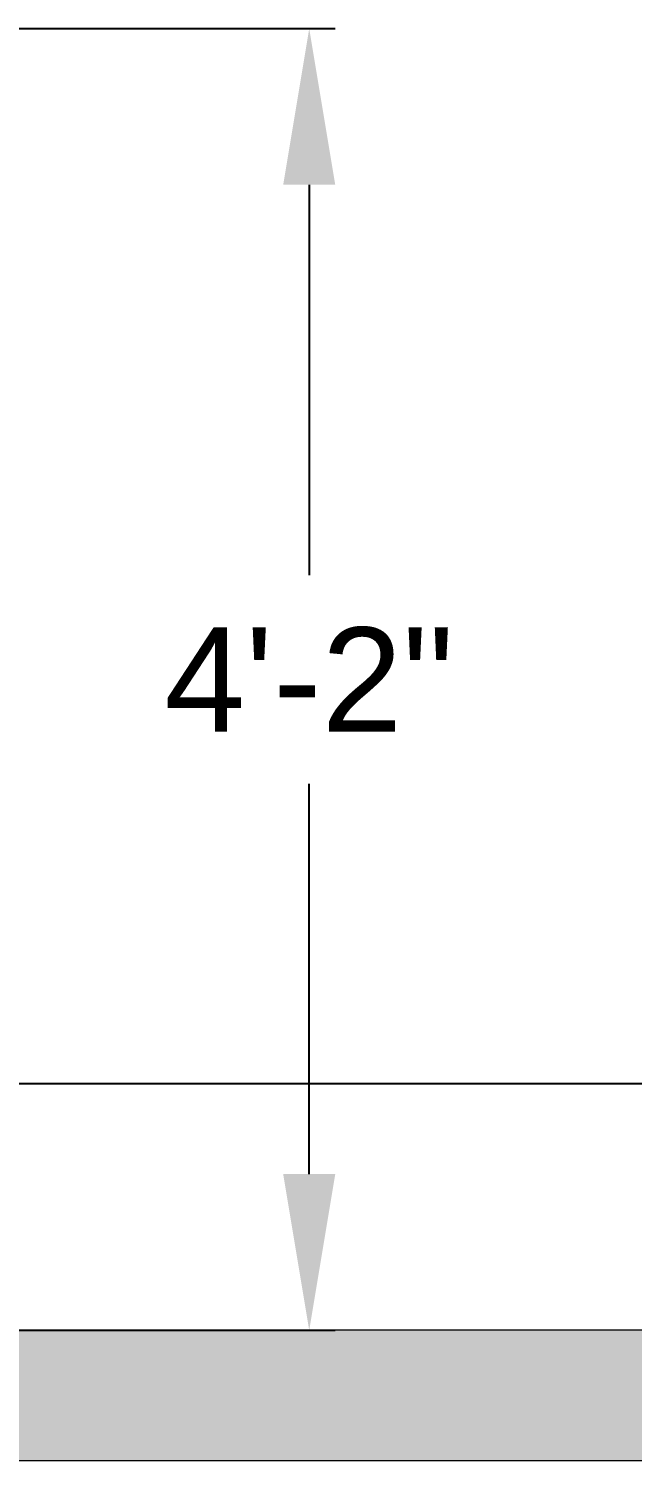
# Model space of a CAD drawing. Header units: inches. Extents: x 14 to 610, y 9 to 600.
# Drawn here: x 145 to 168.2, y 65.5 to 120.5 of the extents above; entities that cross this region are included whole.
import ezdxf

# ---------------------------------------------------------------- set-up
doc = ezdxf.new("R2010")
doc.units = ezdxf.units.IN
doc.header["$MEASUREMENT"] = 0
doc.layers.add('A-FURN', color=7, linetype='Continuous')
doc.layers.add('WALLS', color=30, linetype='Continuous')
doc.styles.get("Standard").update_dxf_attribs({"font": 'arial.ttf'})
doc.dimstyles.new("Jon's Style", dxfattribs={"dimscale": 0, "dimtxt": 4, "dimasz": 6, "dimexe": 1, "dimexo": 2, "dimgap": 2, "dimtad": 0, "dimtih": 1, "dimtoh": 1, "dimdec": 4, "dimzin": 3, "dimdsep": 46, "dimlunit": 4, "dimtxsty": 'Standard', "dimcen": 0.09, "dimadec": 0, "dimazin": 0, "dimtfac": 1, "dimtdec": 4, "dimtofl": 0, "dimtmove": 0, "dimatfit": 3, "dimfxl": 1, "dimtolj": 1, "dimtzin": 0, "dimarcsym": 0})

# ---------------------------------------------------------------- blocks, each defined once
blk = doc.blocks.new('*D61')
at = {"layer": 'A-FURN', "color": 0, "lineweight": -2, "transparency": 16777216}
for p, q in [((60.601, 72.488), (60.601, 80.962)), ((202.549, 72.488), (202.549, 80.962)), ((66.601, 79.962), (120.068, 79.962)), ((196.549, 79.962), (143.083, 79.962))]:
    blk.add_line(p, q, dxfattribs=at)
at = {"layer": 'A-FURN', "color": 0, "transparency": 16777216}
for points in [[(66.601, 80.962), (66.601, 78.962), (60.601, 79.962)], [(196.549, 80.962), (196.549, 78.962), (202.549, 79.962)]]:
    blk.add_solid(points, dxfattribs=at)
at = {"layer": 'Defpoints', "color": 0, "transparency": 16777216}
for p in [(60.601, 79.962), (60.601, 70.488), (202.549, 70.488)]:
    blk.add_point(p, dxfattribs=at)
at = {"layer": 'A-FURN', "color": 0, "transparency": 16777216, "insert": (131.575, 79.962), "char_height": 4, "attachment_point": 5}
blk.add_mtext('\\A1;11\'-9{\\H1x;\\S15/16;}"', dxfattribs=at)
blk = doc.blocks.new('*D47')
at = {"layer": 'A-FURN', "color": 0, "lineweight": -2, "transparency": 16777216}
for p, q in [((133.575, 120.505), (156.802, 120.505)), ((155.802, 114.505), (155.802, 99.505)), ((155.802, 76.488), (155.802, 91.489)), ((133.575, 70.488), (156.802, 70.488))]:
    blk.add_line(p, q, dxfattribs=at)
at = {"layer": 'A-FURN', "color": 0, "transparency": 16777216}
for points in [[(154.802, 114.505), (156.802, 114.505), (155.802, 120.505)], [(154.802, 76.488), (156.802, 76.488), (155.802, 70.488)]]:
    blk.add_solid(points, dxfattribs=at)
at = {"layer": 'Defpoints', "color": 0, "transparency": 16777216}
for p in [(131.575, 120.505), (131.575, 70.488), (155.802, 70.488)]:
    blk.add_point(p, dxfattribs=at)
at = {"layer": 'A-FURN', "color": 0, "transparency": 16777216, "insert": (155.802, 95.497), "char_height": 4, "attachment_point": 5}
blk.add_mtext('\\A1;4\'-2"', dxfattribs=at)

msp = doc.modelspace()

# ---------------------------------------------------------------- linework, layer by layer
at = {"layer": 'WALLS', "lineweight": 18}
msp.add_lwpolyline([(48.60579, 222.43215), (48.60579, 65.48995), (211.54577, 65.48995), (211.54577, 70.48811), (207.54725, 70.48811), (207.54725, 171.45093), (202.54909, 171.45093), (202.54909, 70.48811), (60.60137, 70.48811), (60.60137, 212.43583), (202.54909, 212.43583), (202.54909, 207.43767), (207.54725, 207.43767), (207.54725, 263.41705)], dxfattribs=at)
at = {"layer": 'WALLS', "transparency": 33554559}
for points in [[(211.54577, 70.48811), (48.60579, 70.48811), (211.54577, 65.48995)], [(48.60579, 70.48811), (211.54577, 65.48995), (48.60579, 65.48995)]]:
    msp.add_solid(points, dxfattribs=at)

# ---------------------------------------------------------------- dimensions: what is measured, and where the dimension line sits
at = {"layer": 'A-FURN'}
dim = msp.add_linear_dim(base=(155.80227, 70.48811), p1=(131.57523, 120.50527), p2=(131.57523, 70.48811), angle=90, dimstyle="Jon's Style", override={"dimscale": 1}, dxfattribs=at)
dim.commit()
dim.dimension.update_dxf_attribs({"geometry": '*D47', "text_midpoint": (155.80227, 95.49669)})
dim = msp.add_linear_dim(base=(60.60137, 79.96206), p1=(202.54909, 70.48811), p2=(60.60137, 70.48811), dimstyle="Jon's Style", override={"dimscale": 1}, dxfattribs=at)
dim.commit()
dim.dimension.update_dxf_attribs({"geometry": '*D61', "text_midpoint": (131.57523, 79.96206)})

doc.saveas('drawing.dxf')
